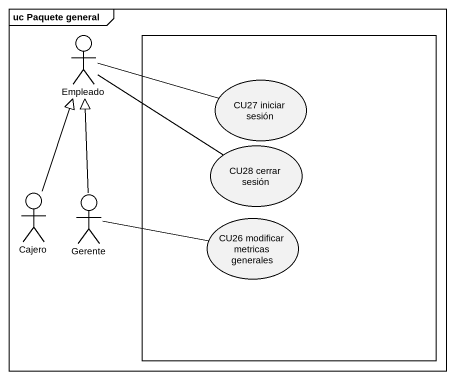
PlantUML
@startuml
mainframe uc Paquete general
actor Empleado
rectangle " " as rectangle1 {
  usecase "CU27 iniciar sesión" as CU27_iniciar_sesión
  usecase "CU28 cerrar sesión" as CU28_cerrar_sesión
  usecase "CU26 modificar metricas generales" as CU26_modificar_metricas
}
actor Cajero
actor Gerente
Empleado -right- CU27_iniciar_sesión
Empleado -right- CU28_cerrar_sesión
Cajero -up-|> Empleado
Gerente -up-|> Empleado
Gerente -right- CU26_modificar_metricas
@enduml
